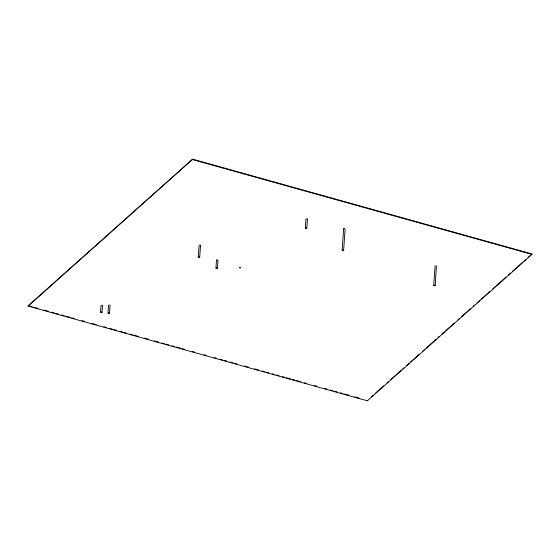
<?xml version="1.0" encoding="UTF-8"?>
<svg xmlns="http://www.w3.org/2000/svg" width="560" height="560" viewBox="0 0 560 560"><rect width="100%" height="100%" fill="white"/><g stroke="black" fill="none" stroke-linecap="round" stroke-linejoin="round"><path stroke-width="0.84" d="M102.025 312.389C100.709 310.926 100.03 313.418 102.025 312.389L102.487 305.928M109.48 313.32C108.164 311.857 107.485 314.349 109.48 313.32L110.061 305.228L109.508 304.906M199.703 257.18C198.387 255.717 197.708 258.209 199.703 257.18L200.55 245.357M217.42 268.317C216.104 266.847 215.425 269.346 217.42 268.317L217.994 260.309M306.817 228.235C305.494 226.765 304.815 229.264 306.817 228.235L307.468 219.135M343.609 250.481C342.293 249.011 341.614 251.51 343.609 250.481L345.149 228.949M435.204 285.593C433.888 284.13 433.209 286.622 435.204 285.593L436.422 265.678M28 306.054L192.647 159.18L532 253.946L531.965 254.401L367.353 400.82L28 306.054L192.647 159.18M100.52 312.221L100.982 305.76L101.486 305.48M107.975 313.152L108.549 305.165M198.198 257.012L199.192 245.014M215.915 268.142L216.489 260.141M305.305 228.06L305.963 218.967L307.468 219.03M342.104 250.306L343.644 228.774M367.353 400.82L367.388 400.372M433.699 285.425L435.099 265.811M371.308 396.886L373.268 395.143M375.228 393.4L383.719 385.847M386.988 382.942L388.29 381.78M390.901 379.456L401.359 370.16M402.661 368.998L403.97 367.836M406.581 365.512L409.192 363.188M410.501 362.026L418.992 354.473M422.261 351.568L424.221 349.825M426.181 348.075L435.974 339.36M437.934 337.617L439.243 336.455M441.854 334.131L444.465 331.807M445.774 330.645L454.265 323.092M457.534 320.187L459.494 318.444M461.454 316.701L470.596 308.567M473.207 306.243L474.516 305.081M477.127 302.757L479.745 300.433M481.047 299.271L489.538 291.718M492.807 288.813L495.418 286.489M496.727 285.327L505.869 277.193M508.487 274.869L510.447 273.126M512.4 271.383L522.858 262.08M524.16 260.918L525.469 259.756M528.08 257.432L530.691 255.108M216.538 260.043L217.637 259.931M343.693 228.683L344.603 228.522M101.717 305.473L102.494 305.823M192.612 159.628L531.965 254.401M29.715 306.075L32.242 306.775M33.929 307.251L38.136 308.427M44.03 310.072L48.244 311.248M51.611 312.186L54.138 312.893M55.818 313.362L58.345 314.069M61.712 315.007L64.239 315.714M65.926 316.183L70.133 317.359M71.82 317.828L74.347 318.535M81.928 320.649L84.448 321.356M92.029 323.477L96.243 324.653M103.817 326.767L106.344 327.474M109.711 328.412L112.238 329.119M113.925 329.588L116.452 330.295M119.819 331.233L122.346 331.94M124.026 332.409L126.553 333.116M129.92 334.054L132.447 334.761M134.134 335.23L138.341 336.406M144.242 338.051L148.449 339.227M154.343 340.879L158.557 342.055M161.924 342.993L164.451 343.7M166.131 344.169L168.658 344.876M172.025 345.814L174.552 346.521M176.239 346.99L180.446 348.166M182.133 348.635L184.66 349.342M192.234 351.456L194.761 352.163M204.029 354.753L206.549 355.46M214.13 357.574L216.657 358.281M220.024 359.219L222.551 359.926M224.238 360.395L226.765 361.102M230.132 362.04L232.659 362.747M234.339 363.216L236.866 363.923M244.447 366.037L248.654 367.213M254.548 368.858L258.762 370.034M262.129 370.979L264.656 371.686M266.336 372.155L268.863 372.862M272.237 373.8L274.757 374.507M276.444 374.976L278.971 375.683M282.338 376.621L284.865 377.328M286.552 377.797L290.759 378.973M292.446 379.442L294.973 380.149M296.653 380.618L300.867 381.794M304.234 382.739L306.761 383.439M314.335 385.56L316.862 386.26M324.443 388.381L326.97 389.088M330.337 390.026L332.864 390.733M334.551 391.202L337.071 391.909M340.445 392.847L342.965 393.554M344.652 394.023L348.866 395.199M354.76 396.844L358.967 398.02M200.193 244.972L200.557 245.252M240.723 267.687C239.218 268.961 238.903 266.392 240.723 267.687"/></g></svg>
